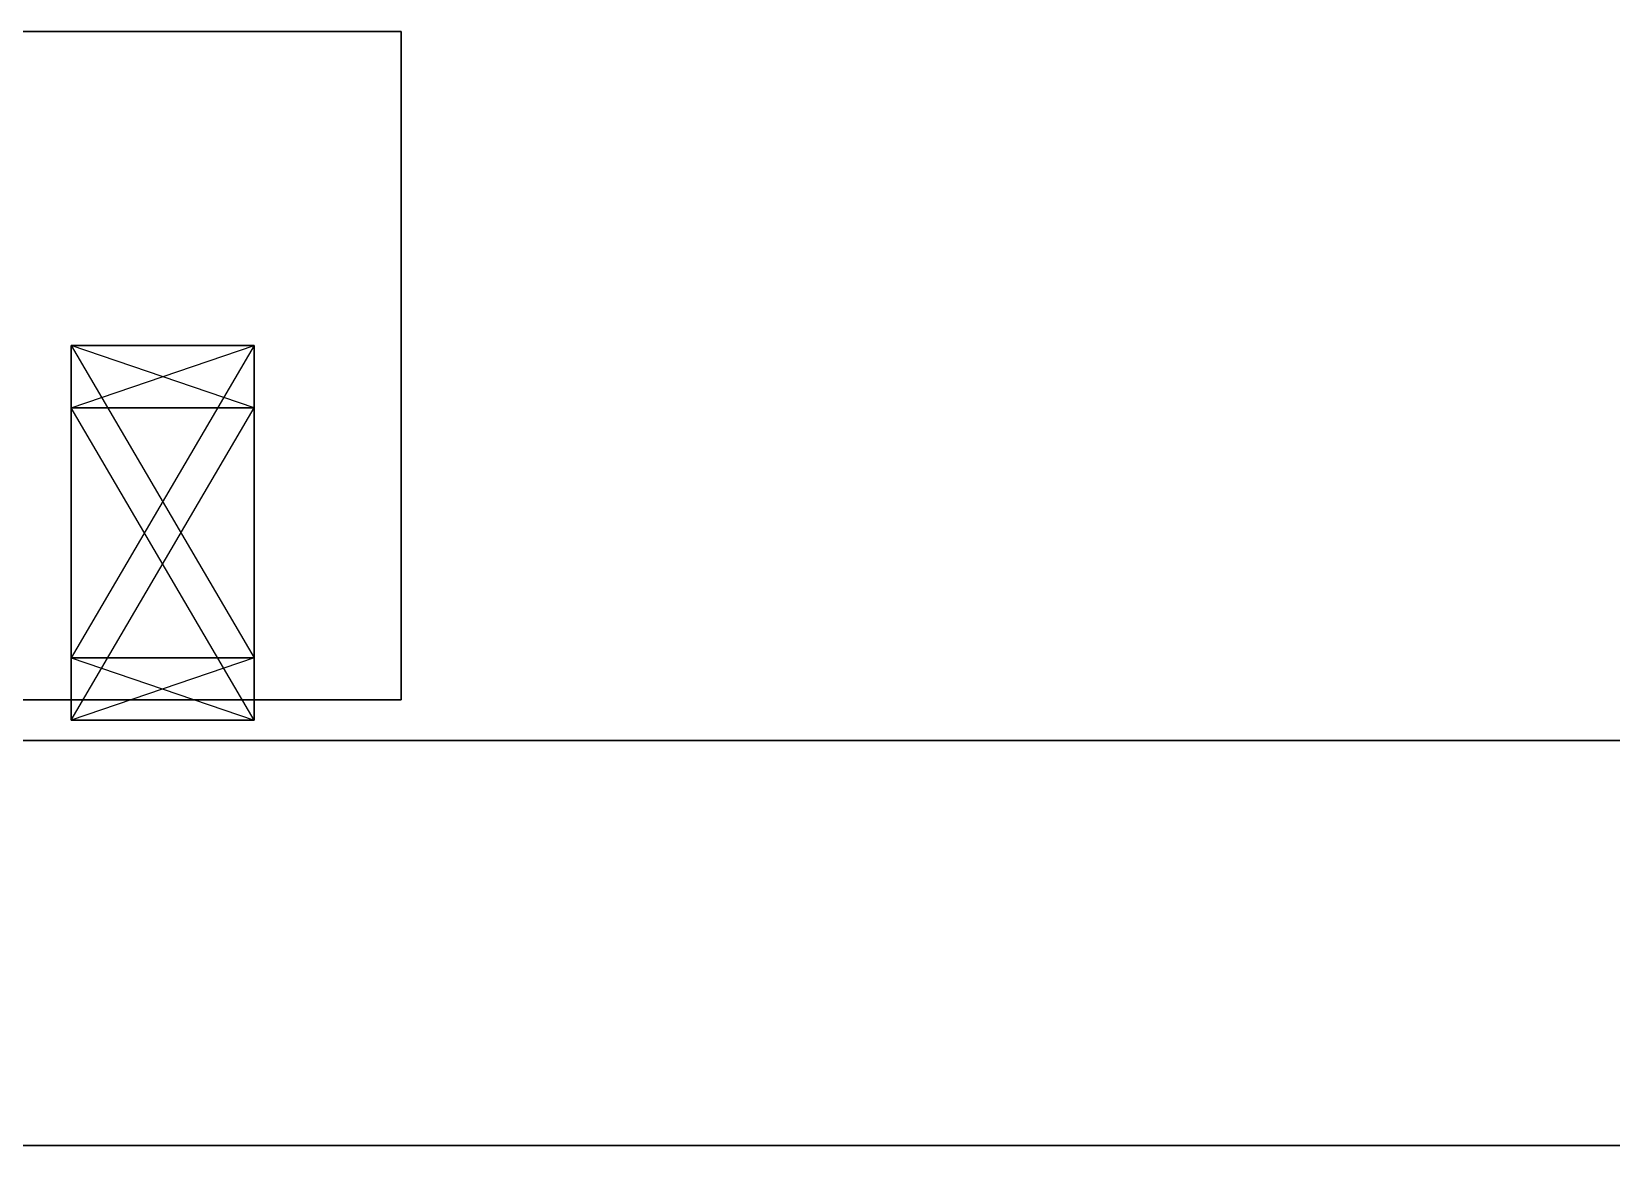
# Model space of a CAD drawing. Extents: x 0 to 4960, y -79 to 258.
# Drawn here: x 702.3 to 855.8, y -19.7 to 88.6 of the extents above; entities that cross this region are included whole.
import ezdxf

# ---------------------------------------------------------------- set-up
doc = ezdxf.new("R2010")
doc.units = 0
doc.layers.add('UB3D', color=1, linetype='CONTINUOUS')

msp = doc.modelspace()

# ---------------------------------------------------------------- linework, layer by layer
at = {"layer": 'UB3D', "color": 27}
for points in [[(541.338583, 23.622047, -1881.102362), (738.188976, 23.622047, -1881.102362), (738.188976, 88.582677, -1881.102362), (541.338583, 88.582677, -1881.102362)], [(738.188976, 23.622047, -2038.582677), (541.338583, 23.622047, -2038.582677), (541.338583, 88.582677, -2038.582677), (738.188976, 88.582677, -2038.582677)], [(738.188976, 88.582677, -2038.582677), (738.188976, 88.582677, -1881.102362), (541.338583, 88.582677, -1881.102362)], [(738.188976, 88.582677, -2038.582677), (541.338583, 88.582677, -1881.102362), (541.338583, 88.582677, -2038.582677)], [(738.188976, 88.582677, -2038.582677), (541.338583, 88.582677, -2038.582677), (738.188976, 88.582677, -2038.582677)], [(541.338583, 23.622047, -2701.181102), (738.188976, 23.622047, -2701.181102), (738.188976, 88.582677, -2701.181102), (541.338583, 88.582677, -2701.181102)], [(738.188976, 23.622047, -2858.661417), (541.338583, 23.622047, -2858.661417), (541.338583, 88.582677, -2858.661417), (738.188976, 88.582677, -2858.661417)], [(738.188976, 88.582677, -2858.661417), (738.188976, 88.582677, -2701.181102), (541.338583, 88.582677, -2701.181102)], [(738.188976, 88.582677, -2858.661417), (541.338583, 88.582677, -2701.181102), (541.338583, 88.582677, -2858.661417)], [(738.188976, 88.582677, -2858.661417), (541.338583, 88.582677, -2858.661417), (738.188976, 88.582677, -2858.661417)], [(541.338583, 23.622047, -3301.181102), (738.188976, 23.622047, -3301.181102), (738.188976, 88.582677, -3301.181102), (541.338583, 88.582677, -3301.181102)], [(738.188976, 23.622047, -3458.661417), (541.338583, 23.622047, -3458.661417), (541.338583, 88.582677, -3458.661417), (738.188976, 88.582677, -3458.661417)], [(738.188976, 88.582677, -3458.661417), (738.188976, 88.582677, -3301.181102), (541.338583, 88.582677, -3301.181102)], [(738.188976, 88.582677, -3458.661417), (541.338583, 88.582677, -3301.181102), (541.338583, 88.582677, -3458.661417)], [(738.188976, 88.582677, -3458.661417), (541.338583, 88.582677, -3458.661417), (738.188976, 88.582677, -3458.661417)], [(738.188976, 23.622047, -1881.102362), (738.188976, 23.622047, -2038.582677), (738.188976, 88.582677, -2038.582677), (738.188976, 88.582677, -1881.102362)], [(738.188976, 23.622047, -2701.181102), (738.188976, 23.622047, -2858.661417), (738.188976, 88.582677, -2858.661417), (738.188976, 88.582677, -2701.181102)], [(738.188976, 23.622047, -3301.181102), (738.188976, 23.622047, -3458.661417), (738.188976, 88.582677, -3458.661417), (738.188976, 88.582677, -3301.181102)], [(541.338583, 23.622047, -2038.582677), (541.338583, 23.622047, -1881.102362), (738.188976, 23.622047, -1881.102362)], [(541.338583, 23.622047, -2038.582677), (738.188976, 23.622047, -1881.102362), (738.188976, 23.622047, -2038.582677)], [(541.338583, 23.622047, -2038.582677), (738.188976, 23.622047, -2038.582677), (541.338583, 23.622047, -2038.582677)], [(541.338583, 23.622047, -2858.661417), (541.338583, 23.622047, -2701.181102), (738.188976, 23.622047, -2701.181102)], [(541.338583, 23.622047, -2858.661417), (738.188976, 23.622047, -2701.181102), (738.188976, 23.622047, -2858.661417)], [(541.338583, 23.622047, -2858.661417), (738.188976, 23.622047, -2858.661417), (541.338583, 23.622047, -2858.661417)], [(541.338583, 23.622047, -3458.661417), (541.338583, 23.622047, -3301.181102), (738.188976, 23.622047, -3301.181102)], [(541.338583, 23.622047, -3458.661417), (738.188976, 23.622047, -3301.181102), (738.188976, 23.622047, -3458.661417)], [(541.338583, 23.622047, -3458.661417), (738.188976, 23.622047, -3458.661417), (541.338583, 23.622047, -3458.661417)]]:
    msp.add_3dface(points, dxfattribs=at)
at = {"layer": 'UB3D', "color": 254}
for points in [[(723.897598, 52.001299, -1902.913386), (706.102402, 52.001299, -1902.913386), (723.897598, 58.070866, -1902.913386)], [(706.102402, 52.001299, -1902.913386), (723.897598, 58.070866, -1902.913386), (706.102402, 58.070866, -1902.913386)], [(723.897598, 58.070866, -1902.913386), (706.102402, 58.070866, -1902.913386), (723.897598, 58.070866, -1855.669291)], [(706.102402, 58.070866, -1902.913386), (723.897598, 58.070866, -1855.669291), (706.102402, 58.070866, -1855.669291)], [(723.897598, 58.070866, -1855.669291), (706.102402, 58.070866, -1855.669291), (723.897598, 27.723071, -1855.669291)], [(706.102402, 58.070866, -1855.669291), (723.897598, 27.723071, -1855.669291), (706.102402, 27.723071, -1855.669291)], [(706.102402, 52.001299, -1863.543307), (706.102402, 27.723071, -1855.669291), (706.102402, 58.070866, -1855.669291)], [(706.102402, 27.723071, -1855.669291), (706.102402, 58.070866, -1855.669291), (706.102402, 52.001299, -1863.543307)], [(706.102402, 58.070866, -1855.669291), (706.102402, 52.001299, -1863.543307), (706.102402, 52.001299, -1902.913386)], [(706.102402, 52.001299, -1863.543307), (706.102402, 52.001299, -1902.913386), (706.102402, 58.070866, -1855.669291)], [(706.102402, 52.001299, -1902.913386), (706.102402, 58.070866, -1855.669291), (706.102402, 58.070866, -1902.913386)], [(706.102402, 58.070866, -1855.669291), (706.102402, 58.070866, -1902.913386), (706.102402, 52.001299, -1902.913386)], [(706.102402, 52.001299, -2017.086614), (723.897598, 52.001299, -2017.086614), (706.102402, 58.070866, -2017.086614)], [(723.897598, 52.001299, -2017.086614), (706.102402, 58.070866, -2017.086614), (723.897598, 58.070866, -2017.086614)], [(706.102402, 58.070866, -2017.086614), (723.897598, 58.070866, -2017.086614), (706.102402, 58.070866, -2064.330709)], [(723.897598, 58.070866, -2017.086614), (706.102402, 58.070866, -2064.330709), (723.897598, 58.070866, -2064.330709)], [(706.102402, 58.070866, -2064.330709), (723.897598, 58.070866, -2064.330709), (706.102402, 27.723071, -2064.330709)], [(723.897598, 58.070866, -2064.330709), (706.102402, 27.723071, -2064.330709), (723.897598, 27.723071, -2064.330709)], [(706.102402, 52.001299, -2056.456693), (706.102402, 27.723071, -2064.330709), (706.102402, 58.070866, -2064.330709)], [(706.102402, 27.723071, -2064.330709), (706.102402, 58.070866, -2064.330709), (706.102402, 52.001299, -2056.456693)], [(706.102402, 58.070866, -2064.330709), (706.102402, 52.001299, -2056.456693), (706.102402, 52.001299, -2017.086614)], [(706.102402, 52.001299, -2056.456693), (706.102402, 52.001299, -2017.086614), (706.102402, 58.070866, -2064.330709)], [(706.102402, 52.001299, -2017.086614), (706.102402, 58.070866, -2064.330709), (706.102402, 58.070866, -2017.086614)], [(706.102402, 58.070866, -2064.330709), (706.102402, 58.070866, -2017.086614), (706.102402, 52.001299, -2017.086614)], [(723.897598, 52.001299, -2722.913386), (706.102402, 52.001299, -2722.913386), (723.897598, 58.070866, -2722.913386)], [(706.102402, 52.001299, -2722.913386), (723.897598, 58.070866, -2722.913386), (706.102402, 58.070866, -2722.913386)], [(723.897598, 58.070866, -2722.913386), (706.102402, 58.070866, -2722.913386), (723.897598, 58.070866, -2675.669291)], [(706.102402, 58.070866, -2722.913386), (723.897598, 58.070866, -2675.669291), (706.102402, 58.070866, -2675.669291)], [(723.897598, 58.070866, -2675.669291), (706.102402, 58.070866, -2675.669291), (723.897598, 27.723071, -2675.669291)], [(706.102402, 58.070866, -2675.669291), (723.897598, 27.723071, -2675.669291), (706.102402, 27.723071, -2675.669291)], [(706.102402, 52.001299, -2683.543307), (706.102402, 27.723071, -2675.669291), (706.102402, 58.070866, -2675.669291)], [(706.102402, 27.723071, -2675.669291), (706.102402, 58.070866, -2675.669291), (706.102402, 52.001299, -2683.543307)], [(706.102402, 58.070866, -2675.669291), (706.102402, 52.001299, -2683.543307), (706.102402, 52.001299, -2722.913386)], [(706.102402, 52.001299, -2683.543307), (706.102402, 52.001299, -2722.913386), (706.102402, 58.070866, -2675.669291)], [(706.102402, 52.001299, -2722.913386), (706.102402, 58.070866, -2675.669291), (706.102402, 58.070866, -2722.913386)], [(706.102402, 58.070866, -2675.669291), (706.102402, 58.070866, -2722.913386), (706.102402, 52.001299, -2722.913386)], [(706.102402, 52.001299, -2837.086614), (723.897598, 52.001299, -2837.086614), (706.102402, 58.070866, -2837.086614)], [(723.897598, 52.001299, -2837.086614), (706.102402, 58.070866, -2837.086614), (723.897598, 58.070866, -2837.086614)], [(706.102402, 58.070866, -2837.086614), (723.897598, 58.070866, -2837.086614), (706.102402, 58.070866, -2884.330709)], [(723.897598, 58.070866, -2837.086614), (706.102402, 58.070866, -2884.330709), (723.897598, 58.070866, -2884.330709)], [(706.102402, 58.070866, -2884.330709), (723.897598, 58.070866, -2884.330709), (706.102402, 27.723071, -2884.330709)], [(723.897598, 58.070866, -2884.330709), (706.102402, 27.723071, -2884.330709), (723.897598, 27.723071, -2884.330709)], [(706.102402, 52.001299, -2876.456693), (706.102402, 27.723071, -2884.330709), (706.102402, 58.070866, -2884.330709)], [(706.102402, 27.723071, -2884.330709), (706.102402, 58.070866, -2884.330709), (706.102402, 52.001299, -2876.456693)], [(706.102402, 58.070866, -2884.330709), (706.102402, 52.001299, -2876.456693), (706.102402, 52.001299, -2837.086614)], [(706.102402, 52.001299, -2876.456693), (706.102402, 52.001299, -2837.086614), (706.102402, 58.070866, -2884.330709)], [(706.102402, 52.001299, -2837.086614), (706.102402, 58.070866, -2884.330709), (706.102402, 58.070866, -2837.086614)], [(706.102402, 58.070866, -2884.330709), (706.102402, 58.070866, -2837.086614), (706.102402, 52.001299, -2837.086614)], [(723.897598, 52.001299, -3322.913386), (706.102402, 52.001299, -3322.913386), (723.897598, 58.070866, -3322.913386)], [(706.102402, 52.001299, -3322.913386), (723.897598, 58.070866, -3322.913386), (706.102402, 58.070866, -3322.913386)], [(723.897598, 58.070866, -3322.913386), (706.102402, 58.070866, -3322.913386), (723.897598, 58.070866, -3275.669291)], [(706.102402, 58.070866, -3322.913386), (723.897598, 58.070866, -3275.669291), (706.102402, 58.070866, -3275.669291)], [(723.897598, 58.070866, -3275.669291), (706.102402, 58.070866, -3275.669291), (723.897598, 27.723071, -3275.669291)], [(706.102402, 58.070866, -3275.669291), (723.897598, 27.723071, -3275.669291), (706.102402, 27.723071, -3275.669291)], [(706.102402, 52.001299, -3283.543307), (706.102402, 27.723071, -3275.669291), (706.102402, 58.070866, -3275.669291)], [(706.102402, 27.723071, -3275.669291), (706.102402, 58.070866, -3275.669291), (706.102402, 52.001299, -3283.543307)], [(706.102402, 58.070866, -3275.669291), (706.102402, 52.001299, -3283.543307), (706.102402, 52.001299, -3322.913386)], [(706.102402, 52.001299, -3283.543307), (706.102402, 52.001299, -3322.913386), (706.102402, 58.070866, -3275.669291)], [(706.102402, 52.001299, -3322.913386), (706.102402, 58.070866, -3275.669291), (706.102402, 58.070866, -3322.913386)], [(706.102402, 58.070866, -3275.669291), (706.102402, 58.070866, -3322.913386), (706.102402, 52.001299, -3322.913386)], [(706.102402, 52.001299, -3437.086614), (723.897598, 52.001299, -3437.086614), (706.102402, 58.070866, -3437.086614)], [(723.897598, 52.001299, -3437.086614), (706.102402, 58.070866, -3437.086614), (723.897598, 58.070866, -3437.086614)], [(706.102402, 58.070866, -3437.086614), (723.897598, 58.070866, -3437.086614), (706.102402, 58.070866, -3484.330709)], [(723.897598, 58.070866, -3437.086614), (706.102402, 58.070866, -3484.330709), (723.897598, 58.070866, -3484.330709)], [(706.102402, 58.070866, -3484.330709), (723.897598, 58.070866, -3484.330709), (706.102402, 27.723071, -3484.330709)], [(723.897598, 58.070866, -3484.330709), (706.102402, 27.723071, -3484.330709), (723.897598, 27.723071, -3484.330709)], [(706.102402, 52.001299, -3476.456693), (706.102402, 27.723071, -3484.330709), (706.102402, 58.070866, -3484.330709)], [(706.102402, 27.723071, -3484.330709), (706.102402, 58.070866, -3484.330709), (706.102402, 52.001299, -3476.456693)], [(706.102402, 58.070866, -3484.330709), (706.102402, 52.001299, -3476.456693), (706.102402, 52.001299, -3437.086614)], [(706.102402, 52.001299, -3476.456693), (706.102402, 52.001299, -3437.086614), (706.102402, 58.070866, -3484.330709)], [(706.102402, 52.001299, -3437.086614), (706.102402, 58.070866, -3484.330709), (706.102402, 58.070866, -3437.086614)], [(706.102402, 58.070866, -3484.330709), (706.102402, 58.070866, -3437.086614), (706.102402, 52.001299, -3437.086614)], [(723.897598, 52.001299, -1863.543307), (723.897598, 27.723071, -1855.669291), (723.897598, 58.070866, -1855.669291)], [(723.897598, 27.723071, -1855.669291), (723.897598, 58.070866, -1855.669291), (723.897598, 52.001299, -1863.543307)], [(723.897598, 58.070866, -1855.669291), (723.897598, 52.001299, -1863.543307), (723.897598, 52.001299, -1902.913386)], [(723.897598, 52.001299, -1863.543307), (723.897598, 52.001299, -1902.913386), (723.897598, 58.070866, -1855.669291)], [(723.897598, 52.001299, -1902.913386), (723.897598, 58.070866, -1855.669291), (723.897598, 58.070866, -1902.913386)], [(723.897598, 58.070866, -1855.669291), (723.897598, 58.070866, -1902.913386), (723.897598, 52.001299, -1902.913386)], [(723.897598, 52.001299, -2056.456693), (723.897598, 27.723071, -2064.330709), (723.897598, 58.070866, -2064.330709)], [(723.897598, 27.723071, -2064.330709), (723.897598, 58.070866, -2064.330709), (723.897598, 52.001299, -2056.456693)], [(723.897598, 58.070866, -2064.330709), (723.897598, 52.001299, -2056.456693), (723.897598, 52.001299, -2017.086614)], [(723.897598, 52.001299, -2056.456693), (723.897598, 52.001299, -2017.086614), (723.897598, 58.070866, -2064.330709)], [(723.897598, 52.001299, -2017.086614), (723.897598, 58.070866, -2064.330709), (723.897598, 58.070866, -2017.086614)], [(723.897598, 58.070866, -2064.330709), (723.897598, 58.070866, -2017.086614), (723.897598, 52.001299, -2017.086614)], [(723.897598, 52.001299, -2683.543307), (723.897598, 27.723071, -2675.669291), (723.897598, 58.070866, -2675.669291)], [(723.897598, 27.723071, -2675.669291), (723.897598, 58.070866, -2675.669291), (723.897598, 52.001299, -2683.543307)], [(723.897598, 58.070866, -2675.669291), (723.897598, 52.001299, -2683.543307), (723.897598, 52.001299, -2722.913386)], [(723.897598, 52.001299, -2683.543307), (723.897598, 52.001299, -2722.913386), (723.897598, 58.070866, -2675.669291)], [(723.897598, 52.001299, -2722.913386), (723.897598, 58.070866, -2675.669291), (723.897598, 58.070866, -2722.913386)], [(723.897598, 58.070866, -2675.669291), (723.897598, 58.070866, -2722.913386), (723.897598, 52.001299, -2722.913386)], [(723.897598, 52.001299, -2876.456693), (723.897598, 27.723071, -2884.330709), (723.897598, 58.070866, -2884.330709)], [(723.897598, 27.723071, -2884.330709), (723.897598, 58.070866, -2884.330709), (723.897598, 52.001299, -2876.456693)], [(723.897598, 58.070866, -2884.330709), (723.897598, 52.001299, -2876.456693), (723.897598, 52.001299, -2837.086614)], [(723.897598, 52.001299, -2876.456693), (723.897598, 52.001299, -2837.086614), (723.897598, 58.070866, -2884.330709)], [(723.897598, 52.001299, -2837.086614), (723.897598, 58.070866, -2884.330709), (723.897598, 58.070866, -2837.086614)], [(723.897598, 58.070866, -2884.330709), (723.897598, 58.070866, -2837.086614), (723.897598, 52.001299, -2837.086614)], [(723.897598, 52.001299, -3283.543307), (723.897598, 27.723071, -3275.669291), (723.897598, 58.070866, -3275.669291)], [(723.897598, 27.723071, -3275.669291), (723.897598, 58.070866, -3275.669291), (723.897598, 52.001299, -3283.543307)], [(723.897598, 58.070866, -3275.669291), (723.897598, 52.001299, -3283.543307), (723.897598, 52.001299, -3322.913386)], [(723.897598, 52.001299, -3283.543307), (723.897598, 52.001299, -3322.913386), (723.897598, 58.070866, -3275.669291)], [(723.897598, 52.001299, -3322.913386), (723.897598, 58.070866, -3275.669291), (723.897598, 58.070866, -3322.913386)], [(723.897598, 58.070866, -3275.669291), (723.897598, 58.070866, -3322.913386), (723.897598, 52.001299, -3322.913386)], [(723.897598, 52.001299, -3476.456693), (723.897598, 27.723071, -3484.330709), (723.897598, 58.070866, -3484.330709)], [(723.897598, 27.723071, -3484.330709), (723.897598, 58.070866, -3484.330709), (723.897598, 52.001299, -3476.456693)], [(723.897598, 58.070866, -3484.330709), (723.897598, 52.001299, -3476.456693), (723.897598, 52.001299, -3437.086614)], [(723.897598, 52.001299, -3476.456693), (723.897598, 52.001299, -3437.086614), (723.897598, 58.070866, -3484.330709)], [(723.897598, 52.001299, -3437.086614), (723.897598, 58.070866, -3484.330709), (723.897598, 58.070866, -3437.086614)], [(723.897598, 58.070866, -3484.330709), (723.897598, 58.070866, -3437.086614), (723.897598, 52.001299, -3437.086614)], [(723.897598, 21.653543, -1863.543307), (706.102402, 21.653543, -1863.543307), (723.897598, 52.001299, -1863.543307)], [(706.102402, 21.653543, -1863.543307), (723.897598, 52.001299, -1863.543307), (706.102402, 52.001299, -1863.543307)], [(723.897598, 52.001299, -1863.543307), (706.102402, 52.001299, -1863.543307), (723.897598, 52.001299, -1902.913386)], [(706.102402, 52.001299, -1863.543307), (723.897598, 52.001299, -1902.913386), (706.102402, 52.001299, -1902.913386)], [(706.102402, 27.723071, -1855.669291), (706.102402, 21.653543, -1863.543307), (706.102402, 52.001299, -1863.543307)], [(706.102402, 21.653543, -1863.543307), (706.102402, 52.001299, -1863.543307), (706.102402, 27.723071, -1855.669291)], [(706.102402, 21.653543, -2056.456693), (723.897598, 21.653543, -2056.456693), (706.102402, 52.001299, -2056.456693)], [(723.897598, 21.653543, -2056.456693), (706.102402, 52.001299, -2056.456693), (723.897598, 52.001299, -2056.456693)], [(706.102402, 52.001299, -2056.456693), (723.897598, 52.001299, -2056.456693), (706.102402, 52.001299, -2017.086614)], [(723.897598, 52.001299, -2056.456693), (706.102402, 52.001299, -2017.086614), (723.897598, 52.001299, -2017.086614)], [(706.102402, 21.653543, -2064.330709), (706.102402, 21.653543, -2056.456693), (706.102402, 52.001299, -2056.456693)], [(706.102402, 21.653543, -2056.456693), (706.102402, 52.001299, -2056.456693), (706.102402, 27.723071, -2064.330709)], [(723.897598, 21.653543, -2683.543307), (706.102402, 21.653543, -2683.543307), (723.897598, 52.001299, -2683.543307)], [(706.102402, 21.653543, -2683.543307), (723.897598, 52.001299, -2683.543307), (706.102402, 52.001299, -2683.543307)], [(723.897598, 52.001299, -2683.543307), (706.102402, 52.001299, -2683.543307), (723.897598, 52.001299, -2722.913386)], [(706.102402, 52.001299, -2683.543307), (723.897598, 52.001299, -2722.913386), (706.102402, 52.001299, -2722.913386)], [(706.102402, 27.723071, -2675.669291), (706.102402, 21.653543, -2683.543307), (706.102402, 52.001299, -2683.543307)], [(706.102402, 21.653543, -2683.543307), (706.102402, 52.001299, -2683.543307), (706.102402, 27.723071, -2675.669291)], [(706.102402, 21.653543, -2876.456693), (723.897598, 21.653543, -2876.456693), (706.102402, 52.001299, -2876.456693)], [(723.897598, 21.653543, -2876.456693), (706.102402, 52.001299, -2876.456693), (723.897598, 52.001299, -2876.456693)], [(706.102402, 52.001299, -2876.456693), (723.897598, 52.001299, -2876.456693), (706.102402, 52.001299, -2837.086614)], [(723.897598, 52.001299, -2876.456693), (706.102402, 52.001299, -2837.086614), (723.897598, 52.001299, -2837.086614)], [(706.102402, 21.653543, -2884.330709), (706.102402, 21.653543, -2876.456693), (706.102402, 52.001299, -2876.456693)], [(706.102402, 21.653543, -2876.456693), (706.102402, 52.001299, -2876.456693), (706.102402, 27.723071, -2884.330709)], [(723.897598, 21.653543, -3283.543307), (706.102402, 21.653543, -3283.543307), (723.897598, 52.001299, -3283.543307)], [(706.102402, 21.653543, -3283.543307), (723.897598, 52.001299, -3283.543307), (706.102402, 52.001299, -3283.543307)], [(723.897598, 52.001299, -3283.543307), (706.102402, 52.001299, -3283.543307), (723.897598, 52.001299, -3322.913386)], [(706.102402, 52.001299, -3283.543307), (723.897598, 52.001299, -3322.913386), (706.102402, 52.001299, -3322.913386)], [(706.102402, 27.723071, -3275.669291), (706.102402, 21.653543, -3283.543307), (706.102402, 52.001299, -3283.543307)], [(706.102402, 21.653543, -3283.543307), (706.102402, 52.001299, -3283.543307), (706.102402, 27.723071, -3275.669291)], [(706.102402, 21.653543, -3476.456693), (723.897598, 21.653543, -3476.456693), (706.102402, 52.001299, -3476.456693)], [(723.897598, 21.653543, -3476.456693), (706.102402, 52.001299, -3476.456693), (723.897598, 52.001299, -3476.456693)], [(706.102402, 52.001299, -3476.456693), (723.897598, 52.001299, -3476.456693), (706.102402, 52.001299, -3437.086614)], [(723.897598, 52.001299, -3476.456693), (706.102402, 52.001299, -3437.086614), (723.897598, 52.001299, -3437.086614)], [(706.102402, 21.653543, -3484.330709), (706.102402, 21.653543, -3476.456693), (706.102402, 52.001299, -3476.456693)], [(706.102402, 21.653543, -3476.456693), (706.102402, 52.001299, -3476.456693), (706.102402, 27.723071, -3484.330709)], [(723.897598, 21.653543, -1855.669291), (723.897598, 21.653543, -1863.543307), (723.897598, 52.001299, -1863.543307)], [(723.897598, 21.653543, -1863.543307), (723.897598, 52.001299, -1863.543307), (723.897598, 27.723071, -1855.669291)], [(723.897598, 27.723071, -2064.330709), (723.897598, 21.653543, -2056.456693), (723.897598, 52.001299, -2056.456693)], [(723.897598, 21.653543, -2056.456693), (723.897598, 52.001299, -2056.456693), (723.897598, 27.723071, -2064.330709)], [(723.897598, 21.653543, -2675.669291), (723.897598, 21.653543, -2683.543307), (723.897598, 52.001299, -2683.543307)], [(723.897598, 21.653543, -2683.543307), (723.897598, 52.001299, -2683.543307), (723.897598, 27.723071, -2675.669291)], [(723.897598, 27.723071, -2884.330709), (723.897598, 21.653543, -2876.456693), (723.897598, 52.001299, -2876.456693)], [(723.897598, 21.653543, -2876.456693), (723.897598, 52.001299, -2876.456693), (723.897598, 27.723071, -2884.330709)], [(723.897598, 21.653543, -3275.669291), (723.897598, 21.653543, -3283.543307), (723.897598, 52.001299, -3283.543307)], [(723.897598, 21.653543, -3283.543307), (723.897598, 52.001299, -3283.543307), (723.897598, 27.723071, -3275.669291)], [(723.897598, 27.723071, -3484.330709), (723.897598, 21.653543, -3476.456693), (723.897598, 52.001299, -3476.456693)], [(723.897598, 21.653543, -3476.456693), (723.897598, 52.001299, -3476.456693), (723.897598, 27.723071, -3484.330709)], [(723.897598, 27.723071, -1855.669291), (706.102402, 27.723071, -1855.669291), (723.897598, 27.723071, -1843.858268)], [(706.102402, 27.723071, -1855.669291), (723.897598, 27.723071, -1843.858268), (706.102402, 27.723071, -1843.858268)], [(723.897598, 27.723071, -1843.858268), (706.102402, 27.723071, -1843.858268), (723.897598, 21.653543, -1843.858268)], [(706.102402, 27.723071, -1843.858268), (723.897598, 21.653543, -1843.858268), (706.102402, 21.653543, -1843.858268)], [(706.102402, 21.653543, -1843.858268), (706.102402, 27.723071, -1843.858268), (706.102402, 21.653543, -1855.669291)], [(706.102402, 27.723071, -1843.858268), (706.102402, 21.653543, -1855.669291), (706.102402, 27.723071, -1855.669291)], [(706.102402, 21.653543, -1855.669291), (706.102402, 27.723071, -1855.669291), (706.102402, 21.653543, -1863.543307)], [(706.102402, 27.723071, -2064.330709), (723.897598, 27.723071, -2064.330709), (706.102402, 27.723071, -2076.141732)], [(723.897598, 27.723071, -2064.330709), (706.102402, 27.723071, -2076.141732), (723.897598, 27.723071, -2076.141732)], [(706.102402, 27.723071, -2076.141732), (723.897598, 27.723071, -2076.141732), (706.102402, 21.653543, -2076.141732)], [(723.897598, 27.723071, -2076.141732), (706.102402, 21.653543, -2076.141732), (723.897598, 21.653543, -2076.141732)], [(706.102402, 27.723071, -2076.141732), (706.102402, 21.653543, -2076.141732), (706.102402, 27.723071, -2064.330709)], [(706.102402, 21.653543, -2076.141732), (706.102402, 27.723071, -2064.330709), (706.102402, 21.653543, -2064.330709)], [(706.102402, 27.723071, -2064.330709), (706.102402, 21.653543, -2064.330709), (706.102402, 21.653543, -2056.456693)], [(723.897598, 27.723071, -2675.669291), (706.102402, 27.723071, -2675.669291), (723.897598, 27.723071, -2663.858268)], [(706.102402, 27.723071, -2675.669291), (723.897598, 27.723071, -2663.858268), (706.102402, 27.723071, -2663.858268)], [(723.897598, 27.723071, -2663.858268), (706.102402, 27.723071, -2663.858268), (723.897598, 21.653543, -2663.858268)], [(706.102402, 27.723071, -2663.858268), (723.897598, 21.653543, -2663.858268), (706.102402, 21.653543, -2663.858268)], [(706.102402, 21.653543, -2663.858268), (706.102402, 27.723071, -2663.858268), (706.102402, 21.653543, -2675.669291)], [(706.102402, 27.723071, -2663.858268), (706.102402, 21.653543, -2675.669291), (706.102402, 27.723071, -2675.669291)], [(706.102402, 21.653543, -2675.669291), (706.102402, 27.723071, -2675.669291), (706.102402, 21.653543, -2683.543307)], [(706.102402, 27.723071, -2884.330709), (723.897598, 27.723071, -2884.330709), (706.102402, 27.723071, -2896.141732)], [(723.897598, 27.723071, -2884.330709), (706.102402, 27.723071, -2896.141732), (723.897598, 27.723071, -2896.141732)], [(706.102402, 27.723071, -2896.141732), (723.897598, 27.723071, -2896.141732), (706.102402, 21.653543, -2896.141732)], [(723.897598, 27.723071, -2896.141732), (706.102402, 21.653543, -2896.141732), (723.897598, 21.653543, -2896.141732)], [(706.102402, 27.723071, -2896.141732), (706.102402, 21.653543, -2896.141732), (706.102402, 27.723071, -2884.330709)], [(706.102402, 21.653543, -2896.141732), (706.102402, 27.723071, -2884.330709), (706.102402, 21.653543, -2884.330709)], [(706.102402, 27.723071, -2884.330709), (706.102402, 21.653543, -2884.330709), (706.102402, 21.653543, -2876.456693)], [(723.897598, 27.723071, -3275.669291), (706.102402, 27.723071, -3275.669291), (723.897598, 27.723071, -3263.858268)], [(706.102402, 27.723071, -3275.669291), (723.897598, 27.723071, -3263.858268), (706.102402, 27.723071, -3263.858268)], [(723.897598, 27.723071, -3263.858268), (706.102402, 27.723071, -3263.858268), (723.897598, 21.653543, -3263.858268)], [(706.102402, 27.723071, -3263.858268), (723.897598, 21.653543, -3263.858268), (706.102402, 21.653543, -3263.858268)], [(706.102402, 21.653543, -3263.858268), (706.102402, 27.723071, -3263.858268), (706.102402, 21.653543, -3275.669291)], [(706.102402, 27.723071, -3263.858268), (706.102402, 21.653543, -3275.669291), (706.102402, 27.723071, -3275.669291)], [(706.102402, 21.653543, -3275.669291), (706.102402, 27.723071, -3275.669291), (706.102402, 21.653543, -3283.543307)], [(706.102402, 27.723071, -3484.330709), (723.897598, 27.723071, -3484.330709), (706.102402, 27.723071, -3496.141732)], [(723.897598, 27.723071, -3484.330709), (706.102402, 27.723071, -3496.141732), (723.897598, 27.723071, -3496.141732)], [(706.102402, 27.723071, -3496.141732), (723.897598, 27.723071, -3496.141732), (706.102402, 21.653543, -3496.141732)], [(723.897598, 27.723071, -3496.141732), (706.102402, 21.653543, -3496.141732), (723.897598, 21.653543, -3496.141732)], [(706.102402, 27.723071, -3496.141732), (706.102402, 21.653543, -3496.141732), (706.102402, 27.723071, -3484.330709)], [(706.102402, 21.653543, -3496.141732), (706.102402, 27.723071, -3484.330709), (706.102402, 21.653543, -3484.330709)], [(706.102402, 27.723071, -3484.330709), (706.102402, 21.653543, -3484.330709), (706.102402, 21.653543, -3476.456693)], [(723.897598, 27.723071, -1843.858268), (723.897598, 21.653543, -1843.858268), (723.897598, 27.723071, -1855.669291)], [(723.897598, 21.653543, -1843.858268), (723.897598, 27.723071, -1855.669291), (723.897598, 21.653543, -1855.669291)], [(723.897598, 27.723071, -1855.669291), (723.897598, 21.653543, -1855.669291), (723.897598, 21.653543, -1863.543307)], [(723.897598, 21.653543, -2076.141732), (723.897598, 27.723071, -2076.141732), (723.897598, 21.653543, -2064.330709)], [(723.897598, 27.723071, -2076.141732), (723.897598, 21.653543, -2064.330709), (723.897598, 27.723071, -2064.330709)], [(723.897598, 21.653543, -2064.330709), (723.897598, 27.723071, -2064.330709), (723.897598, 21.653543, -2056.456693)], [(723.897598, 27.723071, -2663.858268), (723.897598, 21.653543, -2663.858268), (723.897598, 27.723071, -2675.669291)], [(723.897598, 21.653543, -2663.858268), (723.897598, 27.723071, -2675.669291), (723.897598, 21.653543, -2675.669291)], [(723.897598, 27.723071, -2675.669291), (723.897598, 21.653543, -2675.669291), (723.897598, 21.653543, -2683.543307)], [(723.897598, 21.653543, -2896.141732), (723.897598, 27.723071, -2896.141732), (723.897598, 21.653543, -2884.330709)], [(723.897598, 27.723071, -2896.141732), (723.897598, 21.653543, -2884.330709), (723.897598, 27.723071, -2884.330709)], [(723.897598, 21.653543, -2884.330709), (723.897598, 27.723071, -2884.330709), (723.897598, 21.653543, -2876.456693)], [(723.897598, 27.723071, -3263.858268), (723.897598, 21.653543, -3263.858268), (723.897598, 27.723071, -3275.669291)], [(723.897598, 21.653543, -3263.858268), (723.897598, 27.723071, -3275.669291), (723.897598, 21.653543, -3275.669291)], [(723.897598, 27.723071, -3275.669291), (723.897598, 21.653543, -3275.669291), (723.897598, 21.653543, -3283.543307)], [(723.897598, 21.653543, -3496.141732), (723.897598, 27.723071, -3496.141732), (723.897598, 21.653543, -3484.330709)], [(723.897598, 27.723071, -3496.141732), (723.897598, 21.653543, -3484.330709), (723.897598, 27.723071, -3484.330709)], [(723.897598, 21.653543, -3484.330709), (723.897598, 27.723071, -3484.330709), (723.897598, 21.653543, -3476.456693)], [(723.897598, 21.653543, -1843.858268), (706.102402, 21.653543, -1843.858268), (723.897598, 21.653543, -1863.543307)], [(706.102402, 21.653543, -1843.858268), (723.897598, 21.653543, -1863.543307), (706.102402, 21.653543, -1863.543307)], [(706.102402, 21.653543, -2076.141732), (723.897598, 21.653543, -2076.141732), (706.102402, 21.653543, -2056.456693)], [(723.897598, 21.653543, -2076.141732), (706.102402, 21.653543, -2056.456693), (723.897598, 21.653543, -2056.456693)], [(723.897598, 21.653543, -2663.858268), (706.102402, 21.653543, -2663.858268), (723.897598, 21.653543, -2683.543307)], [(706.102402, 21.653543, -2663.858268), (723.897598, 21.653543, -2683.543307), (706.102402, 21.653543, -2683.543307)], [(706.102402, 21.653543, -2896.141732), (723.897598, 21.653543, -2896.141732), (706.102402, 21.653543, -2876.456693)], [(723.897598, 21.653543, -2896.141732), (706.102402, 21.653543, -2876.456693), (723.897598, 21.653543, -2876.456693)], [(723.897598, 21.653543, -3263.858268), (706.102402, 21.653543, -3263.858268), (723.897598, 21.653543, -3283.543307)], [(706.102402, 21.653543, -3263.858268), (723.897598, 21.653543, -3283.543307), (706.102402, 21.653543, -3283.543307)], [(706.102402, 21.653543, -3496.141732), (723.897598, 21.653543, -3496.141732), (706.102402, 21.653543, -3476.456693)], [(723.897598, 21.653543, -3496.141732), (706.102402, 21.653543, -3476.456693), (723.897598, 21.653543, -3476.456693)]]:
    msp.add_3dface(points, dxfattribs=at)
at = {"layer": 'UB3D', "color": 94}
for points in [[(0, 19.685039, -3870), (4960.050236, 19.685039, -3870), (4960.050236, -19.685039, -3870), (0, -19.685039, -3870)], [(4960.050236, 19.685039, -719.999961), (0, 19.685039, -719.999961), (0, -19.685039, -719.999961), (4960.050236, -19.685039, -719.999961)], [(0, 19.685039, -719.999961), (0, 19.685039, -3870), (4960.050236, 19.685039, -3870)], [(0, 19.685039, -719.999961), (4960.050236, 19.685039, -3870), (4960.050236, 19.685039, -719.999961)], [(0, 19.685039, -719.999961), (4960.050236, 19.685039, -719.999961), (0, 19.685039, -719.999961)], [(0, -19.685039, -719.999961), (4960.050236, -19.685039, -719.999961), (4960.050236, -19.685039, -3870)], [(0, -19.685039, -719.999961), (4960.050236, -19.685039, -3870), (0, -19.685039, -3870)]]:
    msp.add_3dface(points, dxfattribs=at)

doc.saveas('drawing.dxf')
